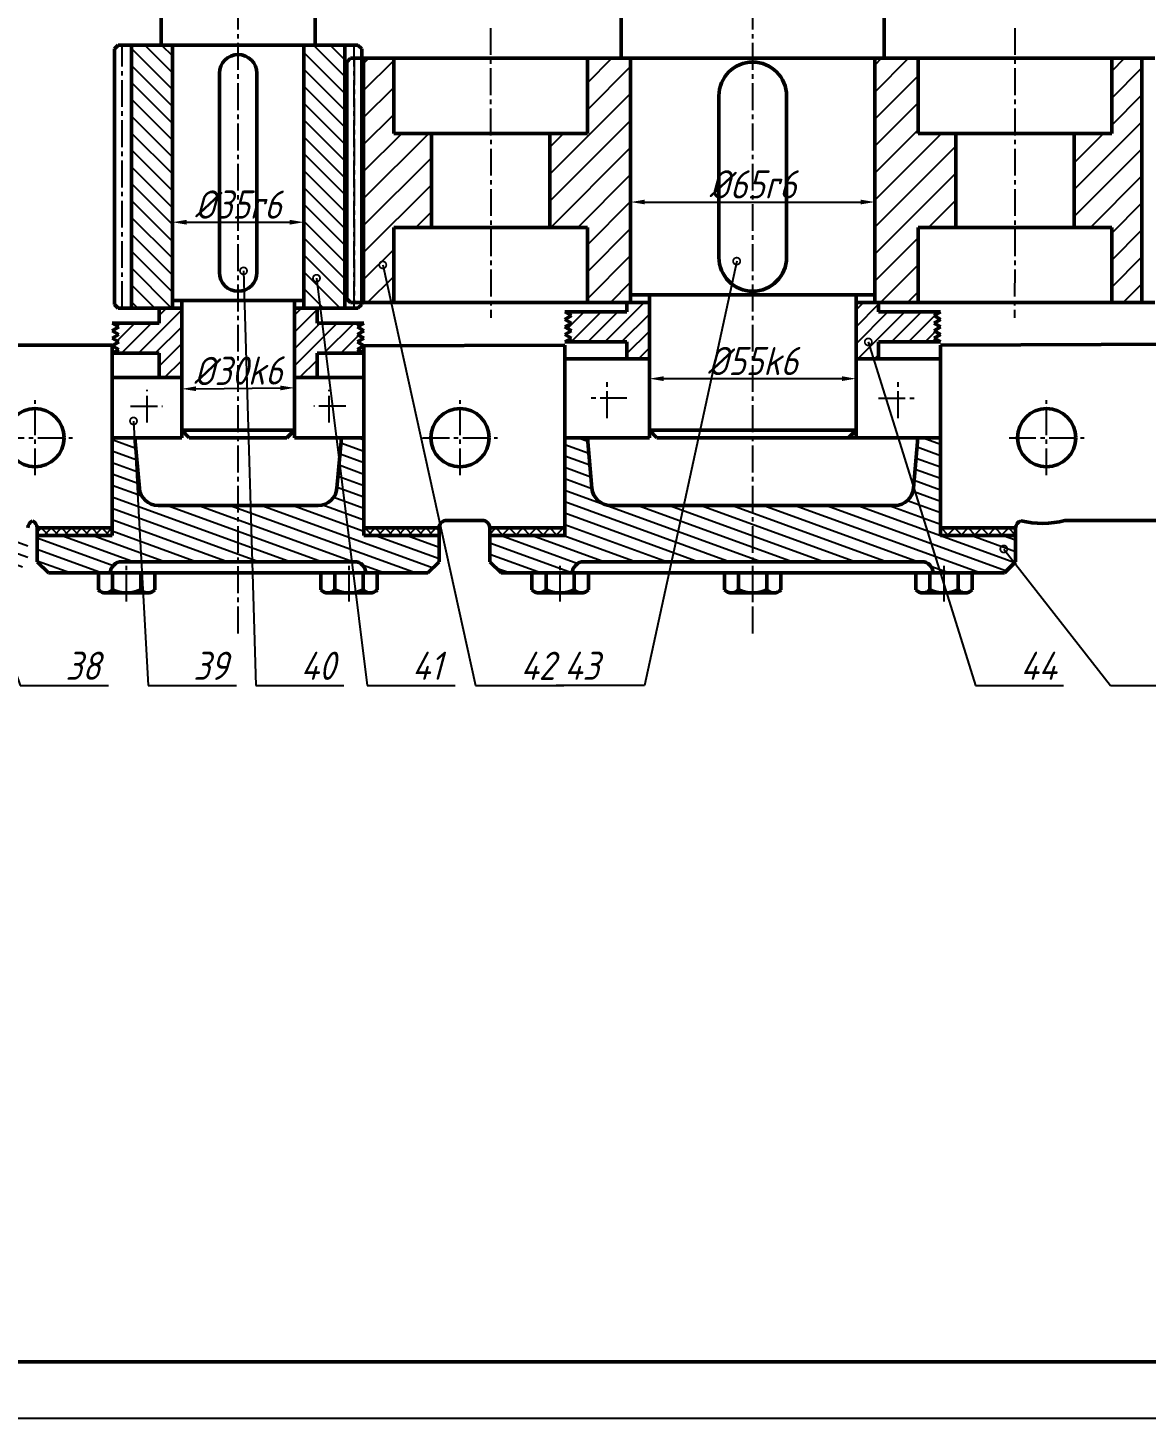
# Model space of a CAD drawing. Header units: millimetres. Extents: x 0 to 3756, y 0 to 2107.
# Drawn here: x 232 to 430.5, y 0 to 246.7 of the extents above; entities that cross this region are included whole.
import ezdxf
from ezdxf import colors
from ezdxf.entities.mleader import LeaderData, LeaderLine
from ezdxf.math import Vec2, Vec3

# ---------------------------------------------------------------- set-up
doc = ezdxf.new("R2010")
doc.units = ezdxf.units.MM
doc.header["$LTSCALE"] = 0.25
doc.linetypes.add('CENTER2', pattern=[28.575, 19.05, -3.175, 3.175, -3.175])
for name, color, linetype, lineweight in [('点划线', 7, 'CENTER2', 25), ('粗实线', 7, 'Continuous', 50), ('细实线', 7, 'Continuous', 25)]:
    doc.layers.add(name, color=color, linetype=linetype, lineweight=lineweight)
doc.styles.add('gbeitc', font='gbeitc.shx', dxfattribs={"height": 5, "bigfont": 'gbcbig.shx'})
doc.dimstyles.new('1-1.5 ISO-25', dxfattribs={"dimtxt": 5, "dimasz": 2.5, "dimexe": 1.25, "dimexo": 0.625, "dimtad": 1, "dimtoh": 1, "dimlfac": 1.5, "dimdsep": 46, "dimtxsty": 'gbeitc', "dimcen": 2.5, "dimadec": 0, "dimazin": 0, "dimtfac": 1, "dimtmove": 0, "dimatfit": 3, "dimfxl": 1, "dimarcsym": 0})

# ---------------------------------------------------------------- blocks, each defined once
blk = doc.blocks.new('*D88')
at = {"layer": 'Defpoints', "color": 0, "transparency": 16777216}
for p in [(382.28, 215.81), (338.95, 199.32), (382.28, 199.32)]:
    blk.add_point(p, dxfattribs=at)
at = {"layer": '细实线', "color": 0, "lineweight": -2, "transparency": 16777216}
for p, q in [((338.95, 199.94), (338.95, 217.06)), ((341.45, 215.81), (379.78, 215.81)), ((382.28, 199.94), (382.28, 217.06))]:
    blk.add_line(p, q, dxfattribs=at)
at = {"layer": '细实线', "color": 0, "transparency": 16777216}
for points in [[(341.45, 216.23), (341.45, 215.4), (338.95, 215.81)], [(379.78, 216.23), (379.78, 215.4), (382.28, 215.81)]]:
    blk.add_solid(points, dxfattribs=at)
at = {"layer": '细实线', "color": 0, "transparency": 16777216, "insert": (360.62, 218.94), "char_height": 5, "attachment_point": 5, "style": 'gbeitc'}
blk.add_mtext('%%C65r6', dxfattribs=at)
blk = doc.blocks.new('*D89')
at = {"layer": 'Defpoints', "color": 0, "transparency": 16777216}
for p in [(342.28, 187.99), (378.95, 187.99), (378.95, 184.47)]:
    blk.add_point(p, dxfattribs=at)
at = {"layer": '细实线', "color": 0, "lineweight": -2, "transparency": 16777216}
for p, q in [((342.28, 187.36), (342.28, 183.22)), ((378.95, 187.36), (378.95, 183.22)), ((344.78, 184.47), (376.45, 184.47))]:
    blk.add_line(p, q, dxfattribs=at)
at = {"layer": '细实线', "color": 0, "transparency": 16777216}
for points in [[(344.78, 184.89), (344.78, 184.05), (342.28, 184.47)], [(376.45, 184.89), (376.45, 184.05), (378.95, 184.47)]]:
    blk.add_solid(points, dxfattribs=at)
at = {"layer": '细实线', "color": 0, "transparency": 16777216, "insert": (360.62, 187.6), "char_height": 5, "attachment_point": 5, "style": 'gbeitc'}
blk.add_mtext('%%C55k6', dxfattribs=at)
blk = doc.blocks.new('*D90')
at = {"layer": 'Defpoints', "color": 0, "transparency": 16777216}
for p in [(259.28, 184.47), (279.28, 184.65), (279.3, 182.84)]:
    blk.add_point(p, dxfattribs=at)
at = {"layer": '细实线', "color": 0, "lineweight": -2, "transparency": 16777216}
for p, q in [((259.29, 183.85), (259.31, 181.41)), ((261.8, 182.68), (276.8, 182.82)), ((279.29, 184.03), (279.31, 181.59))]:
    blk.add_line(p, q, dxfattribs=at)
at = {"layer": '细实线', "color": 0, "transparency": 16777216}
for points in [[(261.8, 183.1), (261.8, 182.26), (259.3, 182.66)], [(276.8, 183.23), (276.8, 182.4), (279.3, 182.84)]]:
    blk.add_solid(points, dxfattribs=at)
at = {"layer": '细实线', "color": 0, "transparency": 16777216, "insert": (269.27, 185.87), "char_height": 5, "attachment_point": 5, "rotation": 0.5183, "style": 'gbeitc'}
blk.add_mtext('%%C30k6', dxfattribs=at)
blk = doc.blocks.new('*D77')
at = {"layer": 'Defpoints', "color": 0, "transparency": 16777216}
for p in [(280.95, 212.23), (257.62, 198.32), (280.95, 198.32)]:
    blk.add_point(p, dxfattribs=at)
at = {"layer": '细实线', "color": 0, "lineweight": -2, "transparency": 16777216}
for p, q in [((257.62, 198.94), (257.62, 213.48)), ((260.12, 212.23), (278.45, 212.23)), ((280.95, 198.94), (280.95, 213.48))]:
    blk.add_line(p, q, dxfattribs=at)
at = {"layer": '细实线', "color": 0, "transparency": 16777216}
for points in [[(260.12, 212.65), (260.12, 211.81), (257.62, 212.23)], [(278.45, 212.65), (278.45, 211.81), (280.95, 212.23)]]:
    blk.add_solid(points, dxfattribs=at)
at = {"layer": '细实线', "color": 0, "transparency": 16777216, "insert": (269.28, 215.36), "char_height": 5, "attachment_point": 5, "style": 'gbeitc'}
blk.add_mtext('%%C35r6', dxfattribs=at)
blk = doc.blocks.new('_DotSmall')
at = {"color": 0, "linetype": 'ByBlock', "const_width": 0.5}
blk.add_lwpolyline([(-0.0625, 0, 1), (0.0625, 0, 1)], format="xyb", close=True, dxfattribs=at)

msp = doc.modelspace()

# ---------------------------------------------------------------- hatches: boundary and pattern name
at = {"layer": '点划线'}
h = msp.add_hatch(dxfattribs=at)
h.set_pattern_fill('ANSI31', color=256, scale=0.666667, angle=180)
h.set_pattern_definition([(225, (-1452.2341, -511.991), (1.4967094, -1.4967094), [])])
h.paths.add_polyline_path([(342.2837, 197.9855), (338.9504, 197.9855), (338.2837, 197.9855), (338.2837, 196.3188), (327.2821, 196.3188), (328.4354, 195.6522), (327.2821, 194.9855), (328.4354, 194.3188), (327.2821, 193.6522), (328.4354, 192.9855), (327.2821, 192.3188), (328.4354, 191.6522), (327.2821, 190.9855), (338.2837, 190.9855), (338.2837, 187.9855), (342.2837, 187.9855)])
h.paths.add_polyline_path([(393.952, 193.6522), (392.7986, 194.3188), (393.952, 194.9855), (392.7986, 195.6522), (393.952, 196.3188), (382.9504, 196.3188), (382.9504, 197.9855), (382.2837, 197.9855), (378.9504, 197.9855), (378.9504, 187.9855), (382.9504, 187.9855), (382.9504, 190.9855), (393.952, 190.9855), (392.7986, 191.6522), (393.952, 192.3188), (392.7986, 192.9855)])
h.paths.add_polyline_path([(342.2837, 290.9855), (338.2837, 290.9855), (338.2837, 288.3807), (327.27, 288.3807), (328.4233, 287.714), (327.27, 287.0473), (328.4233, 286.3807), (327.27, 285.714), (328.4233, 285.0473), (327.27, 284.3807), (328.4233, 283.714), (327.27, 283.0473), (338.2837, 283.0473), (338.2837, 277.3188), (342.2837, 277.3188)])
h.paths.add_polyline_path([(392.8107, 286.3807), (393.9641, 287.0473), (392.8107, 287.714), (393.9641, 288.3807), (382.9504, 288.3807), (382.9504, 290.9855), (378.9504, 290.9855), (378.9504, 277.3188), (382.9504, 277.3188), (382.9504, 283.0473), (393.9641, 283.0473), (392.8107, 283.714), (393.9641, 284.3807), (392.8107, 285.0473), (393.9641, 285.714)])
at = {"layer": '细实线'}
h = msp.add_hatch(dxfattribs=at)
h.set_pattern_fill('ANSI31', color=256, scale=0.6, angle=115)
h.paths.add_polyline_path([(231.9504, 326.9855), (229.9504, 328.9855), (228.2837, 328.9855), (222.2837, 328.9855), (217.2837, 328.9855), (216.3016, 328.9855), (194.617, 328.9855), (194.617, 316.9855), (210.5002, 316.9855, -0.3884789), (213.8204, 313.9473), (214.617, 304.9855), (218.617, 304.9855), (218.617, 315.6522), (218.617, 320.9855), (218.617, 322.3188), (231.9504, 322.3188)])
edge = h.paths.add_edge_path()
edge.add_line((194.617, 328.9855), (186.7901, 328.9855))
edge.add_spline(control_points=[(186.7901, 328.9855), (186.7427, 328.3188), (186.6952, 327.652), (186.6469, 326.9855)], knot_values=[0, 0, 0, 0, 2.99216941, 2.99216941, 2.99216941, 2.99216941], degree=3, periodic=0)
edge.add_spline(control_points=[(186.6469, 326.9855), (186.5338, 325.428), (186.4157, 323.8717), (186.2808, 322.3188)], knot_values=[2.99216941, 2.99216941, 2.99216941, 2.99216941, 9.98377754, 9.98377754, 9.98377754, 9.98377754], degree=3, periodic=0)
edge.add_spline(control_points=[(186.2808, 322.3188), (186.2421, 321.8741), (186.2021, 321.4296), (186.1604, 320.9855)], knot_values=[9.98377754, 9.98377754, 9.98377754, 9.98377754, 11.98629069, 11.98629069, 11.98629069, 11.98629069], degree=3, periodic=0)
edge.add_spline(control_points=[(186.1604, 320.9855), (186.0348, 319.6484), (185.8942, 318.3146), (185.731, 316.9855)], knot_values=[11.98629069, 11.98629069, 11.98629069, 11.98629069, 18.01502899, 18.01502899, 18.01502899, 18.01502899], degree=3, periodic=0)
edge.add_line((185.731, 316.9855), (194.617, 316.9855))
edge.add_line((194.617, 316.9855), (194.617, 328.9855))
h.paths.add_polyline_path([(269.2837, 328.9855), (249.2658, 328.9855), (244.2621, 328.9855), (243.2837, 328.9855), (237.2837, 328.9855), (235.617, 328.9855), (233.617, 326.9855), (233.617, 322.3188), (246.9504, 322.3188), (246.9504, 320.9855), (246.9504, 315.6522), (246.9504, 304.9855), (250.9504, 304.9855), (251.747, 313.9473, -0.3884789), (255.0672, 316.9855), (269.2837, 316.9855)])
h.paths.add_polyline_path([(304.9504, 326.9855), (302.9504, 328.9855), (301.2837, 328.9855), (295.2837, 328.9855), (290.2837, 328.9855), (289.3016, 328.9855), (269.2837, 328.9855), (269.2837, 316.9855), (283.5002, 316.9855, -0.3884789), (286.8204, 313.9473), (287.617, 304.9855), (291.617, 304.9855), (291.617, 315.6522), (291.617, 320.9855), (291.617, 322.3188), (304.9504, 322.3188)])
h.paths.add_polyline_path([(339.8888, 323.9855), (343.2222, 324.3948), (343.2222, 326.9855), (339.9504, 326.9855), (330.617, 326.9855, -0.41421356), (328.617, 328.9855), (324.5954, 328.9855), (323.617, 328.9855), (317.617, 328.9855), (315.9504, 328.9855), (313.9504, 326.9855), (313.9504, 322.3188), (327.2837, 322.3188), (327.2837, 320.9855), (327.2837, 315.6522), (327.2837, 304.9855), (331.2837, 304.9855), (332.0803, 313.9473, -0.3884789), (335.4005, 316.9855), (339.9504, 316.9855), (343.2222, 316.9855), (343.2222, 319.5762), (339.8888, 319.9855)])
h.paths.add_polyline_path([(393.9504, 322.3188), (407.2837, 322.3188), (407.2837, 326.9855), (405.2837, 328.9855), (403.617, 328.9855), (397.617, 328.9855), (392.617, 328.9855, -0.41421356), (390.617, 326.9855), (381.2837, 326.9855), (378.0119, 326.9855), (378.0119, 324.3948), (381.3452, 323.9855), (381.3452, 319.9855), (378.0119, 319.5762), (378.0119, 316.9855), (381.2837, 316.9855), (385.8335, 316.9855, -0.3884789), (389.1538, 313.9473), (389.9504, 304.9855), (393.9504, 304.9855), (393.9504, 315.6522), (393.9504, 320.9855)])
h.paths.add_polyline_path([(393.9504, 157.9855), (393.9504, 163.3188), (393.9504, 173.9855), (389.9504, 173.9855), (389.1538, 165.0237, -0.3884789), (385.8335, 161.9855), (360.617, 161.9855), (360.617, 151.9855), (390.617, 151.9855, -0.41421356), (392.617, 149.9855), (403.617, 149.9855), (405.2837, 149.9855), (407.2837, 151.9855), (407.2837, 156.6522), (393.9504, 156.6522)])
h.paths.add_polyline_path([(360.617, 161.9855), (335.4005, 161.9855, -0.3884789), (332.0803, 165.0237), (331.2837, 173.9855), (327.2837, 173.9855), (327.2837, 163.3188), (327.2837, 157.9855), (327.2837, 156.6522), (313.9504, 156.6522), (313.9504, 151.9855), (315.9504, 149.9855), (317.617, 149.9855), (328.617, 149.9855, -0.41421356), (330.617, 151.9855), (360.617, 151.9855)])
h.paths.add_polyline_path([(291.617, 157.9855), (291.617, 163.3188), (291.617, 173.9855), (287.617, 173.9855), (286.8204, 165.0237, -0.3884789), (283.5002, 161.9855), (269.2837, 161.9855), (269.2837, 151.9855), (280.617, 151.9855), (289.9504, 151.9855, -0.41421356), (291.9504, 149.9855), (294.3053, 149.9855), (295.2837, 149.9855), (301.2837, 149.9855), (302.9504, 149.9855), (304.9504, 151.9855), (304.9504, 156.6522), (291.617, 156.6522)])
h.paths.add_polyline_path([(269.2837, 161.9855), (255.0672, 161.9855, -0.3884789), (251.747, 165.0237), (250.9504, 173.9855), (246.9504, 173.9855), (246.9504, 163.3188), (246.9504, 157.9855), (246.9504, 156.6522), (233.617, 156.6522), (233.617, 151.9855), (235.617, 149.9855), (237.2837, 149.9855), (243.2837, 149.9855), (246.617, 149.9855, -0.41421356), (248.617, 151.9855), (269.2837, 151.9855)])
h.paths.add_polyline_path([(218.617, 157.9855), (218.617, 163.3188), (218.617, 173.9855), (214.617, 173.9855), (213.8204, 165.0237, -0.3884789), (210.5002, 161.9855), (205.9504, 161.9855), (205.9504, 159.3948), (209.2837, 158.9855), (209.2837, 154.9855), (205.9504, 154.5762), (205.9504, 151.9855), (215.2837, 151.9855, -0.41421356), (217.2837, 149.9855), (221.3053, 149.9855), (222.2837, 149.9855), (228.2837, 149.9855), (229.9504, 149.9855), (231.9504, 151.9855), (231.9504, 156.6522), (218.617, 156.6522)])
h.paths.add_polyline_path([(179.9504, 158.9855), (183.2837, 159.3948), (183.2837, 161.9855), (178.7339, 161.9855, -0.3884789), (175.4136, 165.0237), (174.617, 173.9855), (170.617, 173.9855), (170.617, 163.3188), (170.617, 157.9855), (170.617, 156.6522), (157.2837, 156.6522), (157.2837, 151.9855), (159.2837, 149.9855), (160.9504, 149.9855), (166.9504, 149.9855), (171.9504, 149.9855, -0.41421356), (173.9504, 151.9855), (183.2837, 151.9855), (183.2837, 154.5762), (179.9504, 154.9855)])
h = msp.add_hatch(dxfattribs=at)
h.set_pattern_fill('ANSI37', color=256, scale=0.4, angle=180)
h.set_pattern_definition([(225, (1148.529, -1566.243), (0.8980256, -0.8980256), []), (315, (1148.529, -1566.243), (0.8980256, 0.8980256), [])])
h.paths.add_polyline_path([(233.617, 157.9855), (233.617, 156.6522), (246.9504, 156.6522), (246.9504, 157.9855)])
h.paths.add_polyline_path([(304.9504, 156.6522), (304.9504, 157.9855), (291.617, 157.9855), (291.617, 156.6522)])
h.paths.add_polyline_path([(233.617, 322.3188), (233.617, 320.9855), (246.9504, 320.9855), (246.9504, 322.3188)])
h.paths.add_polyline_path([(304.9504, 320.9855), (304.9504, 322.3188), (291.617, 322.3188), (291.617, 320.9855)])
h = msp.add_hatch(dxfattribs=at)
h.set_pattern_fill('ANSI37', color=256, scale=0.533333, angle=180)
h.set_pattern_definition([(225, (1002.3192, -1566.243), (1.1973675, -1.1973675), []), (315, (1002.3192, -1566.243), (1.1973675, 1.1973675), [])])
h.paths.add_polyline_path([(313.9504, 157.9855), (313.9504, 156.6522), (327.2837, 156.6522), (327.2837, 157.9855)])
h.paths.add_polyline_path([(393.9504, 157.9855), (393.9504, 156.6522), (407.2837, 156.6522), (407.2837, 157.9855)])
h.paths.add_polyline_path([(313.9504, 322.3188), (313.9504, 320.9855), (327.2837, 320.9855), (327.2837, 322.3188)])
h.paths.add_polyline_path([(407.2837, 320.9855), (407.2837, 322.3188), (393.9504, 322.3188), (393.9504, 320.9855)])
h = msp.add_hatch(dxfattribs=at)
h.set_pattern_fill('ANSI31', color=256, scale=0.666667, angle=180)
h.set_pattern_definition([(225, (1148.529, -1566.243), (1.4967094, -1.4967094), [])])
h.paths.add_polyline_path([(246.9504, 194.3188), (248.1037, 193.6522), (246.9504, 192.9855), (248.1037, 192.3188), (246.9504, 191.6522), (248.1037, 190.9855), (246.9504, 190.3188), (248.1037, 189.6522), (246.9504, 188.9855), (255.2837, 188.9855), (255.2837, 184.6522), (259.2837, 184.6522), (259.2837, 196.9855), (255.2837, 196.9855), (255.2837, 194.3188)])
h.paths.add_polyline_path([(255.2837, 284.6522), (255.2837, 278.6522), (259.2837, 278.6522), (259.2837, 294.3188), (255.2837, 294.3188), (255.2837, 289.9855), (246.9504, 289.9855), (248.1037, 289.3188), (246.9504, 288.6522), (248.1037, 287.9855), (246.9504, 287.3188), (248.1037, 286.6522), (246.9504, 285.9855), (248.1037, 285.3188), (246.9504, 284.6522)])
h.paths.add_polyline_path([(283.2837, 188.9855), (291.617, 188.9855), (290.4637, 189.6522), (291.617, 190.3188), (290.4637, 190.9855), (291.617, 191.6522), (290.4637, 192.3188), (291.617, 192.9855), (290.4637, 193.6522), (291.617, 194.3188), (283.2837, 194.3188), (283.2837, 196.9855), (279.2837, 196.9855), (279.2837, 184.6522), (283.2837, 184.6522)])
h.paths.add_polyline_path([(279.2837, 278.6522), (283.2837, 278.6522), (283.2837, 284.6522), (291.617, 284.6522), (290.4637, 285.3188), (291.617, 285.9855), (290.4637, 286.6522), (291.617, 287.3188), (290.4637, 287.9855), (291.617, 288.6522), (290.4637, 289.3188), (291.617, 289.9855), (283.2837, 289.9855), (283.2837, 294.3188), (279.2837, 294.3188)])
h = msp.add_hatch(dxfattribs=at)
h.set_pattern_fill('ANSI31', color=256, scale=0.666667, angle=90)
h.set_pattern_definition([(135, (-1452.2341, -511.991), (-1.4967094, -1.4967094), [])])
h.paths.add_polyline_path([(288.2204, 243.6522), (280.9504, 243.6522), (280.9504, 196.9855), (288.2204, 196.9855)])
h.paths.add_polyline_path([(257.617, 243.6522), (250.347, 243.6522), (250.347, 196.9855), (257.617, 196.9855)])
h = msp.add_hatch(dxfattribs=at)
h.set_pattern_fill('ANSI31', color=256, scale=1.066667, angle=180)
h.set_pattern_definition([(225, (-1452.234, -511.991), (2.394735, -2.394735), [])])
h.paths.add_polyline_path([(303.5762, 227.9855), (296.9095, 227.9855), (296.9095, 241.3188), (291.5537, 241.3188), (291.5537, 197.9855), (296.9095, 197.9855), (296.9095, 211.3188), (303.5762, 211.3188), (303.5762, 219.6522)])
h.paths.add_polyline_path([(338.9504, 241.3188), (337.2837, 241.3188), (331.2612, 241.3188), (331.2612, 227.9855), (324.5946, 227.9855), (324.5946, 219.6522), (324.5946, 211.3188), (331.2612, 211.3188), (331.2612, 197.9855), (338.9504, 197.9855)])
h.paths.add_polyline_path([(396.6395, 219.6522), (396.6395, 227.9855), (389.9728, 227.9855), (389.9728, 241.3188), (383.9504, 241.3188), (382.2837, 241.3188), (382.2837, 197.9855), (389.9728, 197.9855), (389.9728, 211.3188), (396.6395, 211.3188)])
h.paths.add_polyline_path([(429.6804, 241.3188), (424.3246, 241.3188), (424.3246, 227.9855), (417.6579, 227.9855), (417.6579, 219.6522), (417.6579, 211.3188), (424.3246, 211.3188), (424.3246, 197.9855), (429.6804, 197.9855)])

# ---------------------------------------------------------------- linework, layer by layer
at = {"layer": '点划线'}
for p, q in [((360.617, 139.2596), (360.617, 430.5955)), ((269.2837, 139.2596), (269.2837, 332.1676)), ((314.0854, 246.6922), (314.1333, 195.2766)), ((314.0854, 246.6922), (314.1333, 195.2766)), ((407.1487, 246.6922), (407.1008, 195.2766)), ((407.1487, 246.6922), (407.1008, 195.2766)), ((248.6804, 196.9855), (248.6804, 243.6522)), ((289.887, 196.9855), (289.887, 243.6522)), ((289.887, 241.3188), (289.887, 197.9855)), ((334.7837, 177.47), (334.7837, 184.501)), ((386.4504, 177.47), (386.4504, 184.501)), ((233.2283, 167.3188), (233.2283, 180.6522)), ((253.117, 176.6653), (253.117, 182.4662)), ((285.4504, 176.6653), (285.4504, 182.4662)), ((308.6749, 167.3188), (308.6749, 180.6522)), ((338.2992, 180.9855), (331.2682, 180.9855)), ((382.9348, 180.9855), (389.9659, 180.9855)), ((412.7749, 167.3188), (412.7749, 180.6522)), ((250.1862, 179.5657), (255.8345, 179.5657)), ((288.3812, 179.5657), (282.7329, 179.5657)), ((226.5616, 173.9855), (239.895, 173.9855)), ((302.0082, 173.9855), (315.3415, 173.9855)), ((406.1082, 173.9855), (419.4416, 173.9855)), ((249.4847, 144.913), (249.4847, 151.2871)), ((288.9674, 144.913), (288.9674, 151.2871)), ((326.4381, 144.913), (326.4381, 151.2871)), ((360.617, 144.913), (360.617, 151.2871)), ((394.5653, 144.913), (394.5653, 151.2871))]:
    msp.add_line(p, q, dxfattribs=at)
at = {"layer": '粗实线'}
for p, q in [((255.617, 243.6522), (255.617, 251.9855)), ((282.9504, 251.9855), (282.9504, 243.6522)), ((337.2837, 241.3188), (337.2837, 251.3188)), ((383.9504, 241.3188), (383.9504, 251.3188)), ((247.347, 242.9855), (248.0137, 243.6522)), ((247.347, 197.6522), (247.347, 242.9855)), ((248.0137, 243.6522), (257.617, 243.6522)), ((250.347, 196.9855), (250.347, 243.6522)), ((269.2837, 243.6522), (255.617, 243.6522)), ((257.617, 198.3188), (257.617, 243.6522)), ((257.617, 243.6522), (280.9504, 243.6522)), ((257.617, 243.6522), (257.617, 196.9855)), ((269.2837, 243.6522), (282.9504, 243.6522)), ((280.9504, 198.3188), (280.9504, 243.6522)), ((280.9504, 243.6522), (280.9504, 196.9855)), ((290.5537, 243.6522), (280.9504, 243.6522)), ((288.2204, 196.9855), (288.2204, 243.6522)), ((291.2204, 242.9855), (290.5537, 243.6522)), ((291.2204, 197.6522), (291.2204, 242.9855)), ((288.5537, 240.6522), (289.2204, 241.3188)), ((288.5537, 240.6522), (288.5537, 198.6522)), ((289.2204, 241.3188), (337.2837, 241.3188)), ((291.5537, 241.3188), (291.5537, 197.9855)), ((296.9095, 241.3188), (296.9095, 227.9855)), ((331.2612, 241.3188), (331.2612, 227.9855)), ((337.2837, 241.3188), (338.9504, 241.3188)), ((338.9504, 199.3188), (338.9504, 241.3188)), ((338.9504, 241.3188), (382.2837, 241.3188)), ((338.9504, 241.3188), (338.9504, 197.9855)), ((382.2837, 199.3188), (382.2837, 241.3188)), ((383.9504, 241.3188), (382.2837, 241.3188)), ((382.2837, 241.3188), (382.2837, 197.9855)), ((432.0137, 241.3188), (383.9504, 241.3188)), ((389.9728, 241.3188), (389.9728, 227.9855)), ((424.3246, 241.3188), (424.3246, 227.9855)), ((429.6804, 241.3188), (429.6804, 197.9855)), ((265.9504, 238.6522), (265.9504, 203.3188)), ((272.617, 238.6522), (272.617, 203.3188)), ((354.617, 205.9855), (354.617, 234.6522)), ((366.617, 234.6522), (366.617, 205.9855)), ((296.9095, 227.9855), (303.5762, 227.9855)), ((303.5762, 227.9855), (303.5762, 219.6522)), ((324.5946, 227.9855), (303.5762, 227.9855)), ((331.2612, 227.9855), (324.5946, 227.9855)), ((324.5946, 227.9855), (324.5946, 219.6522)), ((389.9728, 227.9855), (396.6395, 227.9855)), ((396.6395, 227.9855), (396.6395, 219.6522)), ((396.6395, 227.9855), (417.6579, 227.9855)), ((424.3246, 227.9855), (417.6579, 227.9855)), ((417.6579, 227.9855), (417.6579, 219.6522)), ((303.5762, 211.3188), (303.5762, 219.6522)), ((324.5946, 211.3188), (324.5946, 219.6522)), ((396.6395, 211.3188), (396.6395, 219.6522)), ((417.6579, 211.3188), (417.6579, 219.6522)), ((296.9095, 197.9855), (296.9095, 211.3188)), ((296.9095, 211.3188), (303.5762, 211.3188)), ((324.5946, 211.3188), (303.5762, 211.3188)), ((331.2612, 211.3188), (324.5946, 211.3188)), ((331.2612, 197.9855), (331.2612, 211.3188)), ((389.9728, 197.9855), (389.9728, 211.3188)), ((389.9728, 211.3188), (396.6395, 211.3188)), ((396.6395, 211.3188), (417.6579, 211.3188)), ((424.3246, 211.3188), (417.6579, 211.3188)), ((424.3246, 197.9855), (424.3246, 211.3188)), ((247.347, 197.6522), (248.0137, 196.9855)), ((269.2837, 198.3188), (257.617, 198.3188)), ((259.2837, 175.3188), (259.2837, 198.3188)), ((259.2837, 198.3188), (269.2837, 198.3188)), ((279.2837, 198.3188), (269.2837, 198.3188)), ((269.2837, 198.3188), (280.9504, 198.3188)), ((279.2837, 175.3188), (279.2837, 198.3188)), ((288.5537, 198.6522), (289.2204, 197.9855)), ((338.9504, 197.9855), (289.2204, 197.9855)), ((291.2204, 197.6522), (290.5537, 196.9855)), ((338.2837, 196.3188), (338.2837, 197.9855)), ((360.617, 199.3188), (338.9504, 199.3188)), ((338.9504, 197.9855), (342.2837, 197.9855)), ((342.2837, 199.3188), (342.2837, 173.9855)), ((360.617, 199.3188), (382.2837, 199.3188)), ((378.9504, 199.3188), (378.9504, 173.9855)), ((382.2837, 197.9855), (378.9504, 197.9855)), ((382.2837, 197.9855), (432.0137, 197.9855)), ((382.9504, 196.3188), (382.9504, 197.9855)), ((257.617, 196.9855), (248.0137, 196.9855)), ((255.2837, 194.3188), (255.2837, 196.9855)), ((255.2837, 196.9855), (259.2837, 196.9855)), ((283.2837, 196.9855), (279.2837, 196.9855)), ((280.9504, 196.9855), (290.5537, 196.9855)), ((283.2837, 194.3188), (283.2837, 196.9855)), ((338.2837, 196.3188), (327.2821, 196.3188)), ((327.2821, 196.3188), (328.4354, 195.6522)), ((328.4354, 195.6522), (327.2821, 194.9855)), ((327.2821, 194.9855), (328.4354, 194.3188)), ((382.9504, 196.3188), (393.952, 196.3188)), ((393.952, 196.3188), (392.7986, 195.6522)), ((392.7986, 195.6522), (393.952, 194.9855)), ((393.952, 194.9855), (392.7986, 194.3188)), ((255.2837, 194.3188), (246.9504, 194.3188)), ((246.9504, 194.3188), (248.1037, 193.6522)), ((248.1037, 193.6522), (246.9504, 192.9855)), ((246.9504, 192.9855), (248.1037, 192.3188)), ((283.2837, 194.3188), (291.617, 194.3188)), ((291.617, 194.3188), (290.4637, 193.6522)), ((290.4637, 193.6522), (291.617, 192.9855)), ((291.617, 192.9855), (290.4637, 192.3188)), ((328.4354, 194.3188), (327.2821, 193.6522)), ((327.2821, 193.6522), (328.4354, 192.9855)), ((328.4354, 192.9855), (327.2821, 192.3188)), ((392.7986, 194.3188), (393.952, 193.6522)), ((393.952, 193.6522), (392.7986, 192.9855)), ((392.7986, 192.9855), (393.952, 192.3188)), ((218.617, 190.4197), (246.9504, 190.4197)), ((248.1037, 192.3188), (246.9504, 191.6522)), ((246.9504, 191.6522), (248.1037, 190.9855)), ((248.1037, 190.9855), (246.9504, 190.3188)), ((246.9504, 190.3188), (248.1037, 189.6522)), ((246.9504, 184.6522), (246.9504, 190.3188)), ((290.4637, 192.3188), (291.617, 191.6522)), ((291.617, 191.6522), (290.4637, 190.9855)), ((290.4637, 190.9855), (291.617, 190.3188)), ((291.617, 190.3188), (290.4637, 189.6522)), ((291.617, 190.3188), (327.2837, 190.4197)), ((291.617, 184.6522), (291.617, 190.3188)), ((327.2821, 192.3188), (328.4354, 191.6522)), ((328.4354, 191.6522), (327.2821, 190.9855)), ((327.2821, 190.9855), (338.2837, 190.9855)), ((327.2837, 184.6522), (327.2837, 190.4197)), ((338.2837, 190.9855), (338.2837, 187.9855)), ((382.9504, 190.9855), (382.9504, 187.9855)), ((393.952, 190.9855), (382.9504, 190.9855)), ((393.952, 192.3188), (392.7986, 191.6522)), ((392.7986, 191.6522), (393.952, 190.9855)), ((456.7296, 190.6673), (393.9504, 190.4197)), ((393.9504, 184.6522), (393.9504, 190.4197)), ((248.1037, 189.6522), (246.9504, 188.9855)), ((246.9504, 188.9855), (255.2837, 188.9855)), ((255.2837, 188.9855), (255.2837, 184.6522)), ((291.617, 188.9855), (283.2837, 188.9855)), ((283.2837, 188.9855), (283.2837, 184.6522)), ((290.4637, 189.6522), (291.617, 188.9855)), ((327.2837, 173.9855), (327.2837, 187.9855)), ((327.2837, 187.9855), (342.2837, 187.9855)), ((393.9504, 187.9855), (378.9504, 187.9855)), ((382.9504, 187.9855), (378.9504, 187.9855)), ((393.9504, 173.9855), (393.9504, 187.9855)), ((246.9504, 184.6522), (246.9504, 173.9855)), ((246.9504, 184.6522), (259.2837, 184.6522)), ((291.617, 184.6522), (279.2837, 184.6522)), ((291.617, 184.6522), (291.617, 173.9855)), ((327.2837, 184.6522), (327.2837, 173.9855)), ((393.9504, 184.6522), (393.9504, 173.9855)), ((259.2837, 175.3188), (259.2837, 173.9855)), ((259.2837, 175.3188), (260.617, 173.9855)), ((259.2837, 175.3188), (279.2837, 175.3188)), ((279.2837, 175.3188), (277.9504, 173.9855)), ((279.2837, 173.9855), (279.2837, 175.3188)), ((343.617, 173.9855), (342.2837, 175.3188)), ((342.2837, 175.3188), (360.617, 175.3188)), ((378.9504, 175.3188), (360.617, 175.3188)), ((377.617, 173.9855), (378.9504, 175.3188)), ((246.9504, 173.9855), (259.2837, 173.9855)), ((246.9504, 173.9855), (246.9504, 163.3188)), ((251.747, 165.0237), (250.9504, 173.9855)), ((260.617, 173.9855), (277.9504, 173.9855)), ((291.617, 173.9855), (279.2837, 173.9855)), ((286.8204, 165.0237), (287.617, 173.9855)), ((291.617, 173.9855), (291.617, 163.3188)), ((327.2837, 173.9855), (342.2837, 173.9855)), ((327.2837, 173.9855), (327.2837, 163.3188)), ((331.2837, 173.9855), (327.2837, 173.9855)), ((332.0803, 165.0237), (331.2837, 173.9855)), ((343.617, 173.9855), (360.617, 173.9855)), ((378.9504, 173.9855), (360.617, 173.9855)), ((393.9504, 173.9855), (378.9504, 173.9855)), ((389.1538, 165.0237), (389.9504, 173.9855)), ((393.9504, 173.9855), (393.9504, 163.3188)), ((246.9504, 163.3188), (246.9504, 157.9855)), ((291.617, 163.3188), (291.617, 157.9855)), ((327.2837, 163.3188), (327.2837, 157.9855)), ((393.9504, 163.3188), (393.9504, 157.9855)), ((255.0672, 161.9855), (269.2837, 161.9855)), ((283.5002, 161.9855), (269.2837, 161.9855)), ((335.4005, 161.9855), (360.617, 161.9855)), ((385.8335, 161.9855), (360.617, 161.9855)), ((233.617, 157.9855), (246.9504, 157.9855)), ((233.617, 157.9855), (233.617, 156.6522)), ((246.9504, 157.9855), (246.9504, 156.6522)), ((304.9504, 157.9855), (291.617, 157.9855)), ((291.617, 157.9855), (291.617, 156.6522)), ((304.9504, 157.9855), (304.9504, 156.6522)), ((312.617, 159.3188), (306.2837, 159.3188)), ((313.9504, 157.9855), (327.2837, 157.9855)), ((313.9504, 157.9855), (313.9504, 156.6522)), ((327.2837, 157.9855), (327.2837, 156.6522)), ((407.2837, 157.9855), (393.9504, 157.9855)), ((393.9504, 157.9855), (393.9504, 156.6522)), ((407.2837, 157.9855), (407.2837, 156.6522)), ((416.04, 159.3188), (462.0398, 159.3188)), ((233.617, 156.6522), (233.617, 151.9855)), ((246.9504, 156.6522), (233.617, 156.6522)), ((291.617, 156.6522), (304.9504, 156.6522)), ((304.9504, 156.6522), (304.9504, 151.9855)), ((313.9504, 156.6522), (313.9504, 151.9855)), ((327.2837, 156.6522), (313.9504, 156.6522)), ((393.9504, 156.6522), (407.2837, 156.6522)), ((407.2837, 156.6522), (407.2837, 151.9855)), ((233.617, 151.9855), (235.617, 149.9855)), ((248.617, 151.9855), (280.617, 151.9855)), ((289.9504, 151.9855), (280.617, 151.9855)), ((304.9504, 151.9855), (302.9504, 149.9855)), ((313.9504, 151.9855), (315.9504, 149.9855)), ((390.617, 151.9855), (330.617, 151.9855)), ((407.2837, 151.9855), (405.2837, 149.9855)), ((235.617, 149.9855), (237.2837, 149.9855)), ((237.2837, 149.9855), (243.2837, 149.9855)), ((243.2837, 149.9855), (248.2837, 149.9855)), ((249.2658, 149.9855), (244.2621, 149.9855)), ((244.481, 149.9855), (244.481, 146.9703)), ((246.9829, 149.9855), (246.9829, 146.9703)), ((269.2837, 149.9855), (249.2658, 149.9855)), ((251.9866, 149.9855), (251.9866, 146.9703)), ((254.4884, 149.9855), (254.4884, 146.9703)), ((269.2837, 149.9855), (289.3016, 149.9855)), ((283.9637, 149.9855), (283.9637, 146.9703)), ((286.4655, 149.9855), (286.4655, 146.9703)), ((289.3016, 149.9855), (294.3053, 149.9855)), ((295.2837, 149.9855), (290.2837, 149.9855)), ((291.4692, 149.9855), (291.4692, 146.9703)), ((293.9711, 149.9855), (293.9711, 146.9703)), ((301.2837, 149.9855), (295.2837, 149.9855)), ((302.9504, 149.9855), (301.2837, 149.9855)), ((315.9504, 149.9855), (317.617, 149.9855)), ((317.617, 149.9855), (360.617, 149.9855)), ((321.4344, 149.9855), (321.4344, 146.9703)), ((323.9363, 149.9855), (323.9363, 146.9703)), ((328.94, 149.9855), (328.94, 146.9703)), ((331.4418, 149.9855), (331.4418, 146.9703)), ((355.6133, 149.9855), (355.6133, 146.9703)), ((358.1152, 149.9855), (358.1152, 146.9703)), ((403.617, 149.9855), (360.617, 149.9855)), ((363.1189, 149.9855), (363.1189, 146.9703)), ((365.6207, 149.9855), (365.6207, 146.9703)), ((389.5616, 149.9855), (389.5616, 146.9703)), ((392.0635, 149.9855), (392.0635, 146.9703)), ((397.0672, 149.9855), (397.0672, 146.9703)), ((399.569, 149.9855), (399.569, 146.9703)), ((405.2837, 149.9855), (403.617, 149.9855)), ((253.2375, 146.4522), (245.7319, 146.4522)), ((292.7202, 146.4522), (285.2146, 146.4522)), ((330.1909, 146.4522), (322.6853, 146.4522)), ((364.3698, 146.4522), (356.8643, 146.4522)), ((398.3181, 146.4522), (390.8125, 146.4522)), ((25, 10), (1179, 10))]:
    msp.add_line(p, q, dxfattribs=at)
for centre in [(233.2283, 173.9855), (308.6749, 173.9855), (412.7749, 173.9855)]:
    msp.add_circle(centre, 5.1667, dxfattribs=at)
for centre, radius, start, end in [((269.2837, 238.6522), 3.3333, 0, 180), ((360.617, 234.6522), 6, 0, 180), ((360.617, 205.9855), 6, 180, 0), ((269.2837, 203.3188), 3.3333, 180, 0), ((255.0672, 165.3188), 3.3333, 185.079608, 270), ((283.5002, 165.3188), 3.3333, 270, 354.920392), ((335.4005, 165.3188), 3.3333, 185.079608, 270), ((385.8335, 165.3188), 3.3333, 270, 354.920392), ((233.2837, 157.9855), 1.3333, 112.024313, 180), ((232.2837, 157.9855), 1.3333, 0, 67.975687), ((306.2837, 157.9855), 1.3333, 90, 180), ((312.617, 157.9855), 1.3333, 0, 90), ((408.617, 157.9855), 1.3333, 107.30382, 180), ((412.0168, 173.9855), 15.2085, 255.544881, 285.339432), ((248.617, 149.9855), 2, 90, 180), ((289.9504, 149.9855), 2, 0, 90), ((330.617, 149.9855), 2, 90, 180), ((390.617, 149.9855), 2, 0, 90), ((245.7319, 148.2212), 1.7691, 225, 315), ((249.4847, 152.7512), 6.2991, 246.598161, 293.401839), ((253.2375, 148.2212), 1.7691, 225, 315), ((285.2146, 148.2212), 1.7691, 225, 315), ((288.9674, 152.7512), 6.2991, 246.598161, 293.401839), ((292.7202, 148.2212), 1.7691, 225, 315), ((322.6853, 148.2212), 1.7691, 225, 315), ((326.4381, 152.7512), 6.2991, 246.598161, 293.401839), ((330.1909, 148.2212), 1.7691, 225, 315), ((356.8643, 148.2212), 1.7691, 225, 315), ((360.617, 152.7512), 6.2991, 246.598161, 293.401839), ((364.3698, 148.2212), 1.7691, 225, 315), ((390.8125, 148.2212), 1.7691, 225, 315), ((394.5653, 152.7512), 6.2991, 246.598161, 293.401839), ((398.3181, 148.2212), 1.7691, 225, 315)]:
    msp.add_arc(centre, radius, start, end, dxfattribs=at)
at = {"layer": '细实线'}
msp.add_line((0, 0), (1189, 0), dxfattribs=at)

# ---------------------------------------------------------------- dimensions: what is measured, and where the dimension line sits
for base, p1, p2, text, picture, middle in [((382.2837, 215.8141), (338.9504, 199.3188), (382.2837, 199.3188), '%%C<>r6', '*D88', (360.617, 218.9391)), ((280.9504, 212.2305), (257.617, 198.3188), (280.9504, 198.3188), '%%C<>r6', '*D77', (269.2837, 215.3555)), ((378.9504, 184.4712), (342.2837, 187.9855), (378.9504, 187.9855), '%%C<>k6', '*D89', (360.617, 187.5962))]:
    dim = msp.add_linear_dim(base=base, p1=p1, p2=p2, text=text, dimstyle='1-1.5 ISO-25', dxfattribs=at)
    dim.commit()
    dim.dimension.update_dxf_attribs({"geometry": picture, "text_midpoint": middle})
dim = msp.add_aligned_dim(p1=(259.2837, 184.4712), p2=(279.2837, 184.6522), distance=-1.8143, text='%%C<>k6', dimstyle='1-1.5 ISO-25', dxfattribs=at)
dim.commit()
dim.dimension.update_dxf_attribs({"geometry": '*D90', "text_midpoint": (269.2718, 185.8723)})

# ---------------------------------------------------------------- leaders
ml = msp.add_multileader_mtext('Standard')
ml.set_content('42', color=256, style='gbeitc')
ml.set_leader_properties()
ml.set_arrow_properties(name='DOTSMALL')
ml.build(insert=Vec2(0, 0))
ml.multileader.update_dxf_attribs({"text_left_attachment_type": 5, "text_right_attachment_type": 5, "dogleg_length": 6, "arrow_head_size": 2.5})
ctx = ml.context
ctx.base_point, ctx.char_height, ctx.arrow_head_size, ctx.plane_origin = Vec3(317.4346, 130.015), 5, 2.5, Vec3(294.9558, 204.6522)
ctx.left_attachment, ctx.right_attachment = 5, 5
notes = []
notes.append((ctx, [(0, (1, 1, 0), (311.4346, 130.015), (1, 0), 6, [(0, [(294.9558, 204.6522)], 0, [])])]))
ctx.mtext.insert, ctx.mtext.flow_direction = Vec3(319.4346, 136.015), 5
ml = msp.add_multileader_mtext('Standard')
ml.set_content('43', color=256, style='gbeitc')
ml.set_leader_properties()
ml.set_arrow_properties(name='DOTSMALL')
ml.build(insert=Vec2(0, 0))
ml.multileader.update_dxf_attribs({"text_left_attachment_type": 5, "text_right_attachment_type": 5, "dogleg_length": 6, "arrow_head_size": 2.5})
ctx = ml.context
ctx.base_point, ctx.char_height, ctx.arrow_head_size, ctx.plane_origin = Vec3(325.7598, 130.015), 5, 2.5, Vec3(357.7676, 205.3188)
ctx.left_attachment, ctx.right_attachment, ctx.text_align_type = 5, 5, 2
notes.append((ctx, [(0, (1, 1, 0), (341.3848, 130.015), (-1, 0), 6, [(0, [(357.7676, 205.3188)], 0, [])])]))
ctx.mtext.insert, ctx.mtext.alignment, ctx.mtext.flow_direction = Vec3(333.3848, 136.015), 3, 5
ml = msp.add_multileader_mtext('Standard')
ml.set_content('40', color=256, style='gbeitc')
ml.set_leader_properties()
ml.set_arrow_properties(name='DOTSMALL')
ml.build(insert=Vec2(0, 0))
ml.multileader.update_dxf_attribs({"text_left_attachment_type": 5, "text_right_attachment_type": 5, "dogleg_length": 6, "arrow_head_size": 2.5})
ctx = ml.context
ctx.base_point, ctx.char_height, ctx.arrow_head_size, ctx.plane_origin = Vec3(278.4089, 130.015), 5, 2.5, Vec3(270.238, 203.5917)
ctx.left_attachment, ctx.right_attachment = 5, 5
notes.append((ctx, [(0, (1, 1, 0), (272.4089, 130.015), (1, 0), 6, [(0, [(270.238, 203.5917)], 0, [])])]))
ctx.mtext.insert, ctx.mtext.flow_direction = Vec3(280.4089, 136.015), 5
ml = msp.add_multileader_mtext('Standard')
ml.set_content('41', color=256, style='gbeitc')
ml.set_leader_properties()
ml.set_arrow_properties(name='DOTSMALL')
ml.build(insert=Vec2(0, 0))
ml.multileader.update_dxf_attribs({"text_left_attachment_type": 5, "text_right_attachment_type": 5, "dogleg_length": 6, "arrow_head_size": 2.5})
ctx = ml.context
ctx.base_point, ctx.char_height, ctx.arrow_head_size, ctx.plane_origin = Vec3(298.1624, 130.015), 5, 2.5, Vec3(283.1923, 202.289)
ctx.left_attachment, ctx.right_attachment = 5, 5
notes.append((ctx, [(0, (1, 1, 0), (292.1624, 130.015), (1, 0), 6, [(0, [(283.1923, 202.289)], 0, [])])]))
ctx.mtext.insert, ctx.mtext.flow_direction = Vec3(300.1624, 136.015), 5
ml = msp.add_multileader_mtext('Standard')
ml.set_content('44', color=256, style='gbeitc')
ml.set_leader_properties()
ml.set_arrow_properties(name='DOTSMALL')
ml.build(insert=Vec2(0, 0))
ml.multileader.update_dxf_attribs({"text_left_attachment_type": 5, "text_right_attachment_type": 5, "dogleg_length": 6, "arrow_head_size": 2.5})
ctx = ml.context
ctx.base_point, ctx.char_height, ctx.arrow_head_size, ctx.plane_origin = Vec3(406.1538, 130.015), 5, 2.5, Vec3(381.1313, 190.9855)
ctx.left_attachment, ctx.right_attachment = 5, 5
notes.append((ctx, [(0, (1, 1, 0), (400.1538, 130.015), (1, 0), 6, [(0, [(381.1313, 190.9855)], 0, [])])]))
ctx.mtext.insert, ctx.mtext.flow_direction = Vec3(408.1538, 136.015), 5
ml = msp.add_multileader_mtext('Standard')
ml.set_content('38', color=256, style='gbeitc')
ml.set_leader_properties()
ml.set_arrow_properties(name='DOTSMALL')
ml.build(insert=Vec2(0, 0))
ml.multileader.update_dxf_attribs({"text_left_attachment_type": 5, "text_right_attachment_type": 5, "dogleg_length": 6, "arrow_head_size": 2.5})
ctx = ml.context
ctx.base_point, ctx.char_height, ctx.arrow_head_size, ctx.plane_origin = Vec3(236.6173, 130.015), 5, 2.5, Vec3(214.2373, 177.2908)
ctx.left_attachment, ctx.right_attachment = 5, 5
notes.append((ctx, [(0, (1, 1, 0), (230.6173, 130.015), (1, 0), 6, [(0, [(214.2373, 177.2908)], 0, [])])]))
ctx.mtext.insert, ctx.mtext.flow_direction = Vec3(238.6173, 136.015), 5
ml = msp.add_multileader_mtext('Standard')
ml.set_content('39', color=256, style='gbeitc')
ml.set_leader_properties()
ml.set_arrow_properties(name='DOTSMALL')
ml.build(insert=Vec2(0, 0))
ml.multileader.update_dxf_attribs({"text_left_attachment_type": 5, "text_right_attachment_type": 5, "dogleg_length": 6, "arrow_head_size": 2.5})
ctx = ml.context
ctx.base_point, ctx.char_height, ctx.arrow_head_size, ctx.plane_origin = Vec3(259.3219, 130.015), 5, 2.5, Vec3(250.7124, 176.9531)
ctx.left_attachment, ctx.right_attachment = 5, 5
notes.append((ctx, [(0, (1, 1, 0), (253.3219, 130.015), (1, 0), 6, [(0, [(250.7124, 176.9531)], 0, [])])]))
ctx.mtext.insert, ctx.mtext.flow_direction = Vec3(261.3219, 136.015), 5
ml = msp.add_multileader_mtext('Standard')
ml.set_content('45', color=256, style='gbeitc')
ml.set_leader_properties()
ml.set_arrow_properties(name='DOTSMALL')
ml.build(insert=Vec2(0, 0))
ml.multileader.update_dxf_attribs({"text_left_attachment_type": 5, "text_right_attachment_type": 5, "dogleg_length": 6, "arrow_head_size": 2.5})
ctx = ml.context
ctx.base_point, ctx.char_height, ctx.arrow_head_size, ctx.plane_origin = Vec3(430.1366, 130.015), 5, 2.5, Vec3(405.1822, 154.2377)
ctx.left_attachment, ctx.right_attachment = 5, 5
notes.append((ctx, [(0, (1, 1, 0), (424.1366, 130.015), (1, 0), 6, [(0, [(405.1822, 154.2377)], 0, [])])]))
ctx.mtext.insert, ctx.mtext.flow_direction = Vec3(432.1366, 136.015), 5
for ctx, leaders in notes:
    for number, flags, end, landing, length, lines in leaders:
        leader = LeaderData()
        leader.index, (leader.has_last_leader_line, leader.has_dogleg_vector, leader.attachment_direction) = number, flags
        leader.last_leader_point, leader.dogleg_vector, leader.dogleg_length = Vec3(end), Vec3(landing), length
        for number, points, colour, breaks in lines:
            line = LeaderLine()
            line.index, line.vertices, line.color, line.breaks = number, Vec3.list(points), colors.encode_raw_color(colour), breaks
            leader.lines.append(line)
        ctx.leaders.append(leader)

doc.saveas('drawing.dxf')
